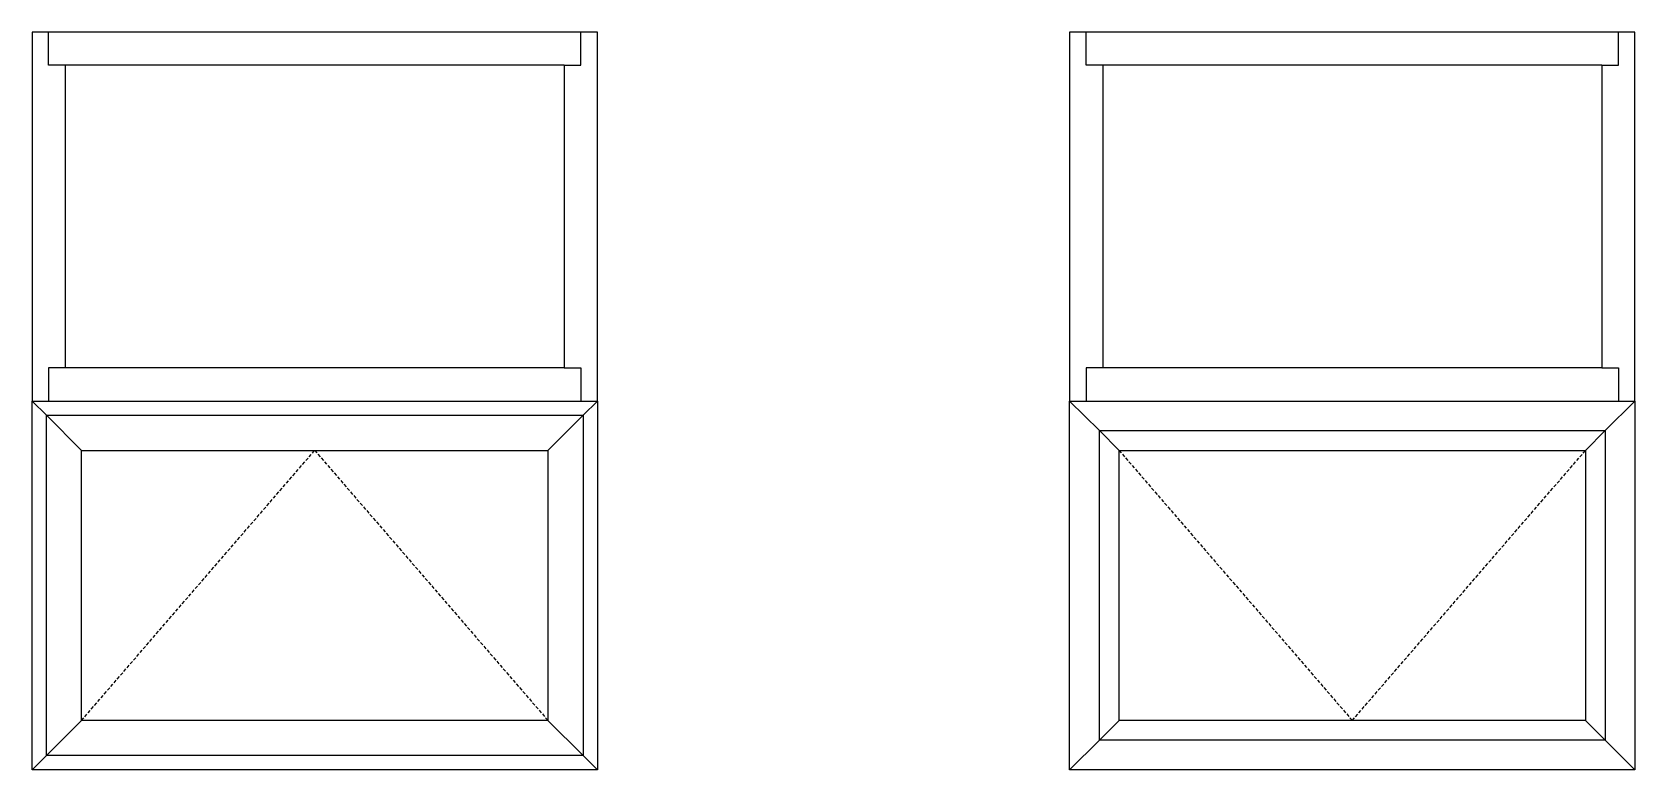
# Model space of a CAD drawing. Extents: x -138 to 168, y -127 to 72.
# Drawn here: x 47.4 to 168.2, y -85.9 to -30.3 of the extents above; entities that cross this region are included whole.
import ezdxf

# ---------------------------------------------------------------- set-up
doc = ezdxf.new("R2010")
doc.units = 0
doc.header["$MEASUREMENT"] = 0
doc.linetypes.add('HIDDEN', pattern=[0.375, 0.25, -0.125])
for name, color, linetype in [('ELEV_FRAME', 1, 'CONTINUOUS'), ('ELEV_VENT', 5, 'CONTINUOUS'), ('MISC', 7, 'CONTINUOUS')]:
    doc.layers.add(name, color=color, linetype=linetype)

msp = doc.modelspace()

# ---------------------------------------------------------------- linework, layer by layer
at = {"layer": 'ELEV_FRAME'}
for p, q in [((90.01, -30.32), (47.39, -30.32)), ((47.39, -30.32), (47.39, -58.13)), ((48.64, -32.82), (48.64, -30.32)), ((88.76, -32.82), (88.76, -30.32)), ((168.23, -30.32), (125.61, -30.32)), ((125.61, -30.32), (125.61, -58.13)), ((126.86, -32.82), (126.86, -30.32)), ((166.98, -32.82), (166.98, -30.32)), ((49.89, -32.82), (48.64, -32.82)), ((87.51, -32.82), (49.89, -32.82)), ((49.89, -32.82), (49.89, -55.63)), ((87.51, -32.82), (87.51, -55.63)), ((87.51, -32.82), (88.76, -32.82)), ((128.11, -32.82), (126.86, -32.82)), ((165.73, -32.82), (128.11, -32.82)), ((128.11, -32.82), (128.11, -55.63)), ((165.73, -32.82), (165.73, -55.63)), ((165.73, -32.82), (166.98, -32.82)), ((48.64, -55.63), (48.64, -58.13)), ((49.89, -55.63), (48.64, -55.63)), ((87.51, -55.63), (49.89, -55.63)), ((87.51, -55.63), (88.76, -55.63)), ((88.76, -55.63), (88.76, -58.13)), ((128.11, -55.63), (126.86, -55.63)), ((126.86, -55.63), (126.86, -58.13)), ((165.73, -55.63), (128.11, -55.63)), ((165.73, -55.63), (166.98, -55.63)), ((166.98, -55.63), (166.98, -58.13)), ((47.39, -58.13), (48.47, -59.2)), ((88.93, -59.2), (90.01, -58.13)), ((125.61, -58.13), (127.85, -60.36)), ((165.99, -60.36), (168.23, -58.13)), ((125.61, -85.93), (127.85, -83.69)), ((168.23, -85.93), (165.99, -83.69)), ((47.39, -85.93), (48.47, -84.85)), ((90.01, -85.93), (88.93, -84.85))]:
    msp.add_line(p, q, dxfattribs=at)
at = {"layer": 'ELEV_FRAME', "linetype": 'Continuous'}
for p, q in [((90.01, -58.13), (90.01, -30.32)), ((168.23, -58.13), (168.23, -30.32)), ((47.39, -58.13), (90.01, -58.13)), ((125.61, -58.13), (168.23, -58.13))]:
    msp.add_line(p, q, dxfattribs=at)
at = {"layer": 'ELEV_FRAME'}
for points in [[(47.39, -85.93), (47.39, -58.13), (90.01, -58.13), (90.01, -85.93)], [(125.61, -85.93), (125.61, -58.13), (168.23, -58.13), (168.23, -85.93)], [(127.85, -83.69), (127.85, -60.36), (165.99, -60.36), (165.99, -83.69)]]:
    msp.add_lwpolyline(points, close=True, dxfattribs=at)
at = {"layer": 'ELEV_VENT'}
for p, q in [((51.12, -61.85), (48.47, -59.2)), ((86.28, -61.85), (88.93, -59.2)), ((129.34, -61.85), (127.85, -60.36)), ((164.5, -61.85), (165.99, -60.36)), ((51.12, -82.2), (48.47, -84.85)), ((86.28, -82.2), (88.93, -84.85)), ((129.34, -82.2), (127.85, -83.69)), ((164.5, -82.2), (165.99, -83.69))]:
    msp.add_line(p, q, dxfattribs=at)
for points in [[(48.47, -84.85), (48.47, -59.2), (88.93, -59.2), (88.93, -84.85)], [(51.12, -82.2), (51.12, -61.85), (86.28, -61.85), (86.28, -82.2)], [(129.34, -82.2), (129.34, -61.85), (164.5, -61.85), (164.5, -82.2)]]:
    msp.add_lwpolyline(points, close=True, dxfattribs=at)
at = {"layer": 'MISC', "linetype": 'HIDDEN'}
for p, q in [((51.12, -82.2), (68.7, -61.85)), ((68.7, -61.85), (86.28, -82.2)), ((129.34, -61.85), (146.92, -82.2)), ((146.92, -82.2), (164.5, -61.85))]:
    msp.add_line(p, q, dxfattribs=at)

doc.saveas('drawing.dxf')
